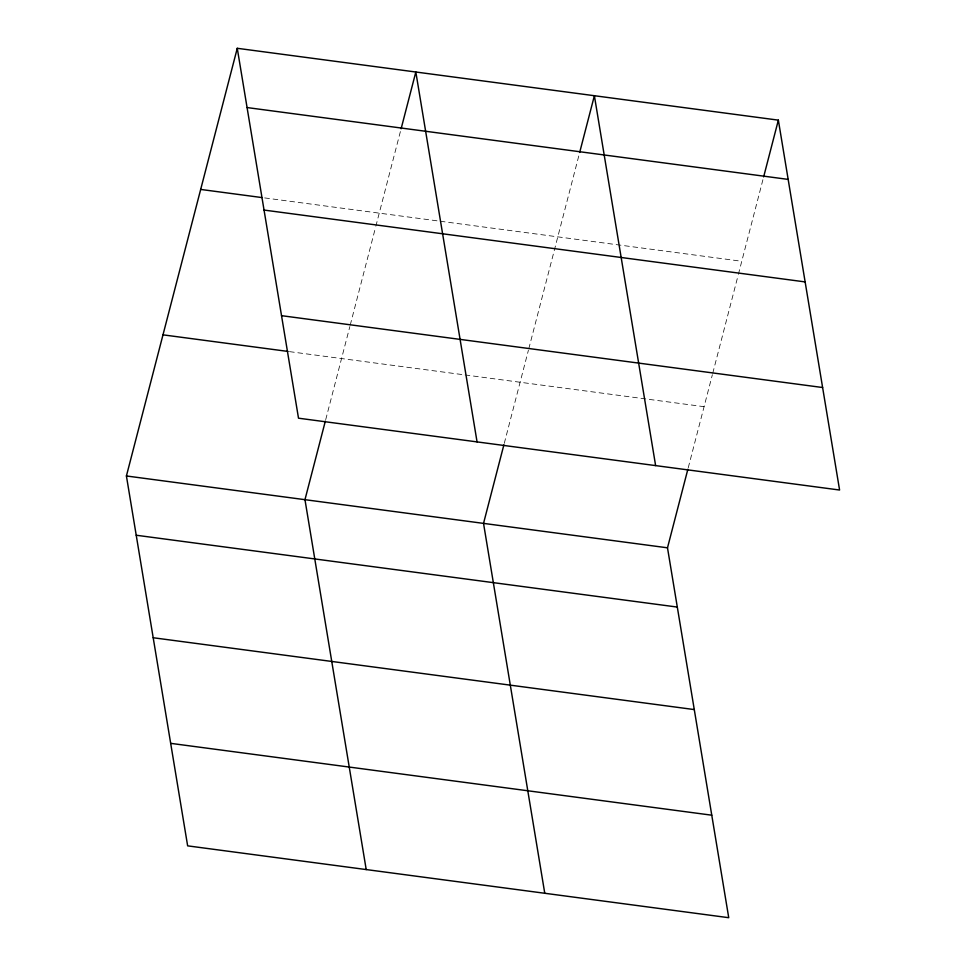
<?xml version="1.0" encoding="UTF-8"?>
<svg xmlns="http://www.w3.org/2000/svg" width="966" height="966" viewBox="0 0 966 966"><rect width="100%" height="100%" fill="white"/><g stroke="black" fill="none" stroke-linecap="round" stroke-linejoin="round"><path stroke-width="0.72" stroke-dasharray="4.83 3.62" d="M325.711 419.655L349.849 326.556M350.223 325.107L375.472 227.674M375.846 226.225L400.745 130.205M504.276 443.358L528.402 350.26M528.776 348.811L579.298 153.908M688.239 467.785L712.377 374.687M712.751 373.238L738 275.817M738.374 274.356L763.273 178.336M264.672 197.921L438.757 221.045M440.255 221.238L741.767 261.279M289.474 351.636L463.571 374.748M465.057 374.941L704.081 406.686"/><path stroke-width="1.45" d="M687.864 469.247L667.494 547.807L728.738 917.7L187.645 845.854L126.413 475.972L237.262 48.3L778.355 120.146L839.587 490.028L298.506 418.193L237.262 48.3M325.337 421.116L304.966 499.676L366.211 869.569M401.119 128.756L415.827 72.003L477.059 441.897M503.89 444.819L483.531 523.391L544.764 893.272M579.672 152.459L594.38 95.719L655.624 465.6M763.647 176.887L778.355 120.146M247.079 107.564L788.159 179.398M200.686 189.433L261.689 197.535M264.044 210.069L805.137 281.915M281.529 315.677L822.621 387.523M162.988 334.84L287.989 351.431M126.413 475.972L667.494 547.807M136.218 535.236L677.311 607.071M153.196 637.741L694.276 709.575M170.68 743.349L711.761 815.195"/></g></svg>
